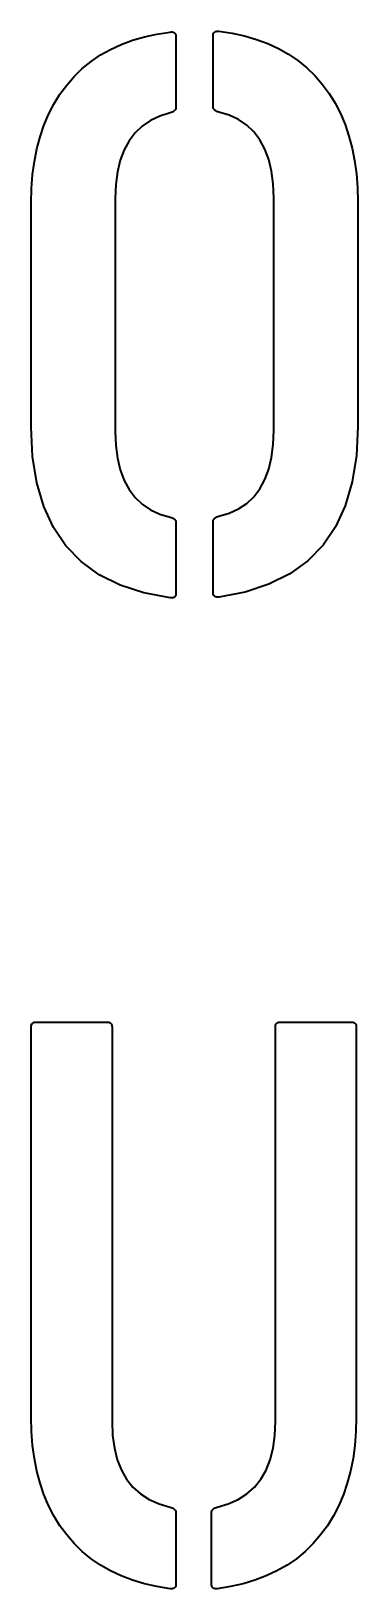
# Model space of a CAD drawing. Extents: x 10 to 410, y -69 to 348.
# Drawn here: x 299.5 to 311.1, y -19 to 36 of the extents above; entities that cross this region are included whole.
import ezdxf

# ---------------------------------------------------------------- set-up
doc = ezdxf.new("R2010")
doc.units = 0

msp = doc.modelspace()

# ---------------------------------------------------------------- linework, layer by layer
at = {"color": 7, "lineweight": 35, "ltscale": 0.011003}
for p, q in [((303.127136, 35.70816), (303.549988, 35.830292)), ((307.092865, 35.858856), (307.515717, 35.736725))]:
    msp.add_line(p, q, dxfattribs=at)
at = {"color": 7, "lineweight": 35, "ltscale": 0.0114}
msp.add_line((303.549988, 35.830292), (303.995728, 35.926453), dxfattribs=at)
at = {"color": 7, "lineweight": 35, "ltscale": 0.011845}
for p, q in [((303.995728, 35.926453), (304.464294, 35.996582)), ((306.178589, 36.025146), (306.647156, 35.955017))]:
    msp.add_line(p, q, dxfattribs=at)
at = {"color": 7, "lineweight": 35, "ltscale": 0.000954}
for p, q in [((304.464294, 35.996582), (304.502319, 36)), ((304.502319, 15.993164), (304.464294, 15.996582)), ((306.178589, 16.025146), (306.140564, 16.021729)), ((304.502289, -19.032013), (304.464294, -19.028564)), ((306.121429, -19.028564), (306.083435, -19.032013))]:
    msp.add_line(p, q, dxfattribs=at)
at = {"color": 7, "lineweight": 35, "ltscale": 0.00085}
for p, q in [((304.502319, 36), (304.536316, 35.998871)), ((306.106567, 36.027435), (306.140564, 36.028595)), ((304.536316, 15.994293), (304.502319, 15.993164)), ((306.140564, 16.021729), (306.106567, 16.022858)), ((304.536285, -19.030853), (304.502289, -19.032013)), ((306.083435, -19.032013), (306.049438, -19.030853))]:
    msp.add_line(p, q, dxfattribs=at)
at = {"color": 7, "lineweight": 35, "ltscale": 0.000763}
for p, q in [((304.536316, 35.998871), (304.566284, 35.993164)), ((306.076599, 36.021729), (306.106567, 36.027435)), ((304.566284, 16), (304.536316, 15.994293)), ((306.106567, 16.022858), (306.076599, 16.028595)), ((304.566284, -19.025146), (304.536285, -19.030853)), ((306.049438, -19.030853), (306.01944, -19.025146))]:
    msp.add_line(p, q, dxfattribs=at)
at = {"color": 7, "lineweight": 35, "ltscale": 0.000699}
for p, q in [((304.566284, 35.993164), (304.592285, 35.98288)), ((306.050598, 36.011444), (306.076599, 36.021729)), ((304.592285, 16.010284), (304.566284, 16)), ((306.076599, 16.028595), (306.050598, 16.038879)), ((304.592285, -19.014862), (304.566284, -19.025146))]:
    msp.add_line(p, q, dxfattribs=at)
at = {"color": 7, "lineweight": 35, "ltscale": 0.000664}
for p, q in [((304.592285, 35.98288), (304.614319, 35.968018)), ((306.028564, 35.996582), (306.050598, 36.011444)), ((304.646301, 33.261444), (304.632294, 33.238861)), ((306.010559, 33.267426), (305.996582, 33.290009)), ((304.632294, 18.754303), (304.646301, 18.73172)), ((305.996582, 18.760284), (306.010559, 18.782867)), ((304.614319, 16.025146), (304.592285, 16.010284)), ((306.050598, 16.038879), (306.028564, 16.053711)), ((305.939423, -16.264862), (305.95343, -16.242279)), ((304.614288, -19), (304.592285, -19.014862))]:
    msp.add_line(p, q, dxfattribs=at)
at = {"color": 7, "lineweight": 35, "ltscale": 0.000662}
for p, q in [((304.614319, 35.968018), (304.632294, 35.948578)), ((306.010559, 35.977142), (306.028564, 35.996582)), ((304.632294, 16.044586), (304.614319, 16.025146)), ((306.028564, 16.053711), (306.010559, 16.073151)), ((304.632263, -18.98056), (304.614288, -19)), ((305.971436, -19), (305.95343, -18.98056))]:
    msp.add_line(p, q, dxfattribs=at)
at = {"color": 7, "lineweight": 35, "ltscale": 0.000694}
for p, q in [((304.632294, 35.948578), (304.646301, 35.924591)), ((305.996582, 35.953156), (306.010559, 35.977142)), ((304.646301, 16.068573), (304.632294, 16.044586)), ((305.95343, -18.98056), (305.939423, -18.956573))]:
    msp.add_line(p, q, dxfattribs=at)
at = {"color": 7, "lineweight": 35, "ltscale": 0.000757}
for p, q in [((304.646301, 35.924591), (304.656311, 35.896027)), ((305.986572, 35.924591), (305.996582, 35.953156)), ((304.656311, 16.097168), (304.646301, 16.068573)), ((305.996582, 16.097168), (305.986572, 16.125732)), ((304.656311, -18.928009), (304.646301, -18.956573))]:
    msp.add_line(p, q, dxfattribs=at)
at = {"color": 7, "lineweight": 35, "ltscale": 0.000843}
msp.add_line((304.656311, 35.896027), (304.662292, 35.862854), dxfattribs=at)
at = {"color": 7, "lineweight": 35, "ltscale": 0.000944}
for p, q in [((304.662292, 35.862854), (304.664307, 35.825165)), ((305.978577, 35.853729), (305.980591, 35.891449)), ((304.664307, 16.167999), (304.662292, 16.13031)), ((305.980591, 16.158875), (305.978577, 16.196594)), ((304.664307, -18.857147), (304.662292, -18.894867)), ((305.923431, -18.894867), (305.921448, -18.857147))]:
    msp.add_line(p, q, dxfattribs=at)
at = {"color": 7, "lineweight": 35, "ltscale": 0.062143}
for p, q in [((304.664307, 35.825165), (304.664307, 33.339447)), ((305.978577, 33.368011), (305.978577, 35.853729)), ((304.664307, 18.653717), (304.664307, 16.167999))]:
    msp.add_line(p, q, dxfattribs=at)
at = {"color": 7, "lineweight": 35, "ltscale": 0.000842}
for p, q in [((305.980591, 35.891449), (305.986572, 35.924591)), ((304.662292, 16.13031), (304.656311, 16.097168)), ((305.986572, 16.125732), (305.980591, 16.158875)), ((304.662292, -18.894867), (304.656311, -18.928009)), ((305.929443, -18.928009), (305.923431, -18.894867))]:
    msp.add_line(p, q, dxfattribs=at)
at = {"color": 7, "lineweight": 35, "ltscale": 0.000955}
msp.add_line((306.140564, 36.028595), (306.178589, 36.025146), dxfattribs=at)
at = {"color": 7, "lineweight": 35, "ltscale": 0.011399}
msp.add_line((306.647156, 35.955017), (307.092865, 35.858856), dxfattribs=at)
at = {"color": 7, "lineweight": 35, "ltscale": 0.010172}
msp.add_line((301.995728, 35.18573), (302.350006, 35.385864), dxfattribs=at)
at = {"color": 7, "lineweight": 35, "ltscale": 0.010386}
msp.add_line((302.350006, 35.385864), (302.727173, 35.559998), dxfattribs=at)
at = {"color": 7, "lineweight": 35, "ltscale": 0.010663}
msp.add_line((302.727173, 35.559998), (303.127136, 35.70816), dxfattribs=at)
at = {"color": 7, "lineweight": 35, "ltscale": 0.010664}
msp.add_line((307.515717, 35.736725), (307.91571, 35.588593), dxfattribs=at)
at = {"color": 7, "lineweight": 35, "ltscale": 0.010385}
msp.add_line((307.91571, 35.588593), (308.292847, 35.414429), dxfattribs=at)
at = {"color": 7, "lineweight": 35, "ltscale": 0.010173}
msp.add_line((308.292847, 35.414429), (308.647156, 35.214294), dxfattribs=at)
at = {"color": 7, "lineweight": 35, "ltscale": 0.009968}
msp.add_line((301.070007, 34.429291), (301.355713, 34.707428), dxfattribs=at)
at = {"color": 7, "lineweight": 35, "ltscale": 0.009963}
msp.add_line((301.355713, 34.707428), (301.664307, 34.959595), dxfattribs=at)
at = {"color": 7, "lineweight": 35, "ltscale": 0.01003}
for p, q in [((301.664307, 34.959595), (301.995728, 35.18573)), ((308.647156, 35.214294), (308.978577, 34.988159))]:
    msp.add_line(p, q, dxfattribs=at)
at = {"color": 7, "lineweight": 35, "ltscale": 0.009962}
msp.add_line((308.978577, 34.988159), (309.28714, 34.736023), dxfattribs=at)
at = {"color": 7, "lineweight": 35, "ltscale": 0.009969}
msp.add_line((309.28714, 34.736023), (309.572876, 34.457855), dxfattribs=at)
at = {"color": 7, "lineweight": 35, "ltscale": 0.01005}
for p, q in [((300.807129, 34.125153), (301.070007, 34.429291)), ((309.572876, 34.457855), (309.835724, 34.153717))]:
    msp.add_line(p, q, dxfattribs=at)
at = {"color": 7, "lineweight": 35, "ltscale": 0.010124}
for p, q in [((309.835724, 34.153717), (310.074585, 33.826721)), ((310.017426, -16.801575), (309.778564, -17.128571))]:
    msp.add_line(p, q, dxfattribs=at)
at = {"color": 7, "lineweight": 35, "ltscale": 0.010182}
for p, q in [((300.354584, 33.451447), (300.568298, 33.798157)), ((310.074585, 33.826721), (310.288269, 33.480011)), ((300.568298, -16.801575), (300.354584, -16.454865)), ((310.23114, -16.454865), (310.017426, -16.801575))]:
    msp.add_line(p, q, dxfattribs=at)
at = {"color": 7, "lineweight": 35, "ltscale": 0.010123}
for p, q in [((300.568298, 33.798157), (300.807129, 34.125153)), ((300.807129, -17.128571), (300.568298, -16.801575))]:
    msp.add_line(p, q, dxfattribs=at)
at = {"color": 7, "lineweight": 35, "ltscale": 0.010483}
for p, q in [((300.002563, 32.698883), (300.166016, 33.085022)), ((310.476868, 33.113586), (310.64032, 32.727448)), ((300.166016, -16.08844), (300.002563, -15.702301))]:
    msp.add_line(p, q, dxfattribs=at)
at = {"color": 7, "lineweight": 35, "ltscale": 0.010302}
for p, q in [((300.166016, 33.085022), (300.354584, 33.451447)), ((300.354584, -16.454865), (300.166016, -16.08844)), ((310.419708, -16.08844), (310.23114, -16.454865))]:
    msp.add_line(p, q, dxfattribs=at)
at = {"color": 7, "lineweight": 35, "ltscale": 0.009648}
for p, q in [((304.464294, 33.139435), (304.095154, 33.026855)), ((306.547729, 33.05545), (306.178589, 33.167999))]:
    msp.add_line(p, q, dxfattribs=at)
at = {"color": 7, "lineweight": 35, "ltscale": 0.000999}
for p, q in [((304.502319, 33.151733), (304.464294, 33.139435)), ((306.178589, 33.167999), (306.140564, 33.180298)), ((304.464294, 18.853729), (304.502319, 18.841431)), ((306.140564, 18.870026), (306.178589, 18.882294))]:
    msp.add_line(p, q, dxfattribs=at)
at = {"color": 7, "lineweight": 35, "ltscale": 0.000919}
for p, q in [((304.536316, 33.165741), (304.502319, 33.151733)), ((306.140564, 33.180298), (306.106567, 33.194305)), ((304.502319, 18.841431), (304.536316, 18.827454)), ((306.106567, 18.856018), (306.140564, 18.870026)), ((304.502289, -16.155151), (304.536285, -16.169128)), ((306.049438, -16.169128), (306.083435, -16.155151))]:
    msp.add_line(p, q, dxfattribs=at)
at = {"color": 7, "lineweight": 35, "ltscale": 0.000846}
for p, q in [((304.566284, 33.181427), (304.536316, 33.165741)), ((306.106567, 33.194305), (306.076599, 33.210022)), ((304.536316, 18.827454), (304.566284, 18.811737)), ((306.076599, 18.840302), (306.106567, 18.856018))]:
    msp.add_line(p, q, dxfattribs=at)
at = {"color": 7, "lineweight": 35, "ltscale": 0.000783}
for p, q in [((304.592285, 33.198883), (304.566284, 33.181427)), ((306.076599, 33.210022), (306.050598, 33.227448)), ((304.566284, 18.811737), (304.592285, 18.794312)), ((306.050598, 18.822876), (306.076599, 18.840302)), ((304.566284, -16.184845), (304.592285, -16.202271))]:
    msp.add_line(p, q, dxfattribs=at)
at = {"color": 7, "lineweight": 35, "ltscale": 0.00073}
for p, q in [((304.614319, 33.218018), (304.592285, 33.198883)), ((306.050598, 33.227448), (306.028564, 33.246582)), ((304.592285, 18.794312), (304.614319, 18.775146)), ((306.028564, 18.803711), (306.050598, 18.822876))]:
    msp.add_line(p, q, dxfattribs=at)
at = {"color": 7, "lineweight": 35, "ltscale": 0.000688}
for p, q in [((304.632294, 33.238861), (304.614319, 33.218018)), ((304.614319, 18.775146), (304.632294, 18.754303)), ((304.614288, -16.221436), (304.632263, -16.242279))]:
    msp.add_line(p, q, dxfattribs=at)
at = {"color": 7, "lineweight": 35, "ltscale": 0.000657}
for p, q in [((304.656311, 33.285736), (304.646301, 33.261444)), ((305.996582, 33.290009), (305.986572, 33.314301)), ((304.646301, 18.73172), (304.656311, 18.707428)), ((304.646301, -16.264862), (304.656311, -16.289154)), ((305.929443, -16.289154), (305.939423, -16.264862))]:
    msp.add_line(p, q, dxfattribs=at)
at = {"color": 7, "lineweight": 35, "ltscale": 0.000667}
for p, q in [((304.662292, 33.311737), (304.656311, 33.285736)), ((305.986572, 33.314301), (305.980591, 33.340302)), ((305.980591, 18.710022), (305.986572, 18.736023)), ((304.656311, 18.707428), (304.662292, 18.681427)), ((304.656311, -16.289154), (304.662292, -16.315155)), ((305.923431, -16.315155), (305.929443, -16.289154))]:
    msp.add_line(p, q, dxfattribs=at)
at = {"color": 7, "lineweight": 35, "ltscale": 0.000695}
for p, q in [((304.664307, 33.339447), (304.662292, 33.311737)), ((305.980591, 33.340302), (305.978577, 33.368011)), ((304.662292, 18.681427), (304.664307, 18.653717)), ((305.978577, 18.682281), (305.980591, 18.710022)), ((306.010559, 16.073151), (305.996582, 16.097168)), ((304.662292, -16.315155), (304.664307, -16.342865)), ((305.921448, -16.342865), (305.923431, -16.315155)), ((304.646301, -18.956573), (304.632263, -18.98056))]:
    msp.add_line(p, q, dxfattribs=at)
at = {"color": 7, "lineweight": 35, "ltscale": 0.000689}
for p, q in [((306.028564, 33.246582), (306.010559, 33.267426)), ((306.010559, 18.782867), (306.028564, 18.803711)), ((305.95343, -16.242279), (305.971436, -16.221436))]:
    msp.add_line(p, q, dxfattribs=at)
at = {"color": 7, "lineweight": 35, "ltscale": 0.009119}
for p, q in [((306.877991, 32.900574), (306.547729, 33.05545)), ((304.095154, 33.026855), (303.764893, 32.872009))]:
    msp.add_line(p, q, dxfattribs=at)
at = {"color": 7, "lineweight": 35, "ltscale": 0.010303}
msp.add_line((310.288269, 33.480011), (310.476868, 33.113586), dxfattribs=at)
at = {"color": 7, "lineweight": 35, "ltscale": 0.01072}
for p, q in [((299.864319, 32.292999), (300.002563, 32.698883)), ((300.002563, -15.702301), (299.864288, -15.296417)), ((310.721436, -15.296417), (310.58313, -15.702301))]:
    msp.add_line(p, q, dxfattribs=at)
at = {"color": 7, "lineweight": 35, "ltscale": 0.0087}
for p, q in [((303.47345, 32.674866), (303.220886, 32.435455)), ((307.421997, 32.46402), (307.169434, 32.70343))]:
    msp.add_line(p, q, dxfattribs=at)
at = {"color": 7, "lineweight": 35, "ltscale": 0.008796}
for p, q in [((303.764893, 32.872009), (303.47345, 32.674866)), ((307.169434, 32.70343), (306.877991, 32.900574))]:
    msp.add_line(p, q, dxfattribs=at)
at = {"color": 7, "lineweight": 35, "ltscale": 0.010719}
msp.add_line((310.64032, 32.727448), (310.778564, 32.321594), dxfattribs=at)
at = {"color": 7, "lineweight": 35, "ltscale": 0.011009}
for p, q in [((299.75116, 31.867432), (299.864319, 32.292999)), ((299.864288, -15.296417), (299.75116, -14.87085)), ((310.834564, -14.87085), (310.721436, -15.296417))]:
    msp.add_line(p, q, dxfattribs=at)
at = {"color": 7, "lineweight": 35, "ltscale": 0.009205}
msp.add_line((303.007141, 32.153717), (302.832275, 31.829712), dxfattribs=at)
at = {"color": 7, "lineweight": 35, "ltscale": 0.008841}
for p, q in [((303.220886, 32.435455), (303.007141, 32.153717)), ((307.635742, 32.182281), (307.421997, 32.46402))]:
    msp.add_line(p, q, dxfattribs=at)
at = {"color": 7, "lineweight": 35, "ltscale": 0.009204}
msp.add_line((307.810608, 31.858307), (307.635742, 32.182281), dxfattribs=at)
at = {"color": 7, "lineweight": 35, "ltscale": 0.01101}
msp.add_line((310.778564, 32.321594), (310.891724, 31.895996), dxfattribs=at)
at = {"color": 7, "lineweight": 35, "ltscale": 0.011731}
for p, q in [((299.600281, 30.957153), (299.663147, 31.42215)), ((310.979736, 31.450714), (311.042603, 30.985718)), ((299.663147, -14.425568), (299.600281, -13.960571)), ((310.985443, -13.960571), (310.922577, -14.425568))]:
    msp.add_line(p, q, dxfattribs=at)
at = {"color": 7, "lineweight": 35, "ltscale": 0.011347}
for p, q in [((299.663147, 31.42215), (299.75116, 31.867432)), ((310.891724, 31.895996), (310.979736, 31.450714)), ((299.75116, -14.87085), (299.663147, -14.425568)), ((310.922577, -14.425568), (310.834564, -14.87085))]:
    msp.add_line(p, q, dxfattribs=at)
at = {"color": 7, "lineweight": 35, "ltscale": 0.010499}
for p, q in [((302.696289, 31.46344), (302.599182, 31.054871)), ((308.043701, 31.083435), (307.946594, 31.492004))]:
    msp.add_line(p, q, dxfattribs=at)
at = {"color": 7, "lineweight": 35, "ltscale": 0.009768}
for p, q in [((302.832275, 31.829712), (302.696289, 31.46344)), ((307.946594, 31.492004), (307.810608, 31.858307))]:
    msp.add_line(p, q, dxfattribs=at)
at = {"color": 7, "lineweight": 35, "ltscale": 0.012154}
for p, q in [((299.562561, 30.472443), (299.600281, 30.957153)), ((311.042603, 30.985718), (311.080292, 30.501007)), ((299.600281, -13.960571), (299.562561, -13.475861)), ((311.023132, -13.475861), (310.985443, -13.960571))]:
    msp.add_line(p, q, dxfattribs=at)
at = {"color": 7, "lineweight": 35, "ltscale": 0.011365}
for p, q in [((302.599182, 31.054871), (302.540894, 30.604004)), ((308.10199, 30.632568), (308.043701, 31.083435))]:
    msp.add_line(p, q, dxfattribs=at)
at = {"color": 7, "lineweight": 35, "ltscale": 0.012615}
for p, q in [((299.549988, 29.968018), (299.562561, 30.472443)), ((311.080292, 30.501007), (311.092865, 29.996582)), ((299.562561, -13.475861), (299.549988, -12.971436)), ((311.035706, -12.971436), (311.023132, -13.475861))]:
    msp.add_line(p, q, dxfattribs=at)
at = {"color": 7, "lineweight": 35, "ltscale": 0.012338}
for p, q in [((302.540894, 30.604004), (302.521423, 30.11087)), ((308.12146, 30.139435), (308.10199, 30.632568))]:
    msp.add_line(p, q, dxfattribs=at)
at = {"color": 7, "lineweight": 35, "ltscale": 0.198572}
for p, q in [((299.549988, 22.025146), (299.549988, 29.968018)), ((311.092865, 29.996582), (311.092865, 22.053711))]:
    msp.add_line(p, q, dxfattribs=at)
at = {"color": 7, "lineweight": 35, "ltscale": 0.205714}
for p, q in [((302.521423, 30.11087), (302.521423, 21.882294)), ((308.12146, 21.910858), (308.12146, 30.139435))]:
    msp.add_line(p, q, dxfattribs=at)
at = {"color": 7, "lineweight": 35, "ltscale": 0.025708}
for p, q in [((299.599182, 20.998016), (299.549988, 22.025146)), ((311.092865, 22.053711), (311.043701, 21.026581))]:
    msp.add_line(p, q, dxfattribs=at)
at = {"color": 7, "lineweight": 35, "ltscale": 0.012467}
for p, q in [((302.521423, 21.882294), (302.540894, 21.384003)), ((308.10199, 21.412567), (308.12146, 21.910858))]:
    msp.add_line(p, q, dxfattribs=at)
at = {"color": 7, "lineweight": 35, "ltscale": 0.023611}
for p, q in [((299.746582, 20.065155), (299.599182, 20.998016)), ((311.043701, 21.026581), (310.896301, 20.093719))]:
    msp.add_line(p, q, dxfattribs=at)
at = {"color": 7, "lineweight": 35, "ltscale": 0.011464}
for p, q in [((302.540894, 21.384003), (302.599182, 20.929169)), ((308.043701, 20.957733), (308.10199, 21.412567))]:
    msp.add_line(p, q, dxfattribs=at)
at = {"color": 7, "lineweight": 35, "ltscale": 0.010569}
for p, q in [((302.599182, 20.929169), (302.696289, 20.517731)), ((307.946594, 20.546295), (308.043701, 20.957733))]:
    msp.add_line(p, q, dxfattribs=at)
at = {"color": 7, "lineweight": 35, "ltscale": 0.009808}
for p, q in [((302.696289, 20.517731), (302.832275, 20.149719)), ((307.810608, 20.178284), (307.946594, 20.546295))]:
    msp.add_line(p, q, dxfattribs=at)
at = {"color": 7, "lineweight": 35, "ltscale": 0.021846}
for p, q in [((299.99231, 19.226593), (299.746582, 20.065155)), ((310.896301, 20.093719), (310.650574, 19.255157))]:
    msp.add_line(p, q, dxfattribs=at)
at = {"color": 7, "lineweight": 35, "ltscale": 0.009217}
for p, q in [((302.832275, 20.149719), (303.007141, 19.825165)), ((307.635742, 19.853729), (307.810608, 20.178284))]:
    msp.add_line(p, q, dxfattribs=at)
at = {"color": 7, "lineweight": 35, "ltscale": 0.00883}
for p, q in [((303.007141, 19.825165), (303.220886, 19.544006)), ((307.421997, 19.572571), (307.635742, 19.853729))]:
    msp.add_line(p, q, dxfattribs=at)
at = {"color": 7, "lineweight": 35, "ltscale": 0.008671}
for p, q in [((303.220886, 19.544006), (303.47345, 19.306305)), ((307.169434, 19.334869), (307.421997, 19.572571))]:
    msp.add_line(p, q, dxfattribs=at)
at = {"color": 7, "lineweight": 35, "ltscale": 0.008757}
msp.add_line((303.47345, 19.306305), (303.764893, 19.112), dxfattribs=at)
at = {"color": 7, "lineweight": 35, "ltscale": 0.008756}
msp.add_line((306.877991, 19.140594), (307.169434, 19.334869), dxfattribs=at)
at = {"color": 7, "lineweight": 35, "ltscale": 0.020499}
for p, q in [((300.336304, 18.4823), (299.99231, 19.226593)), ((310.650574, 19.255157), (310.30658, 18.510864))]:
    msp.add_line(p, q, dxfattribs=at)
at = {"color": 7, "lineweight": 35, "ltscale": 0.009077}
for p, q in [((303.764893, 19.112), (304.095154, 18.961151)), ((306.547729, 18.989716), (306.877991, 19.140594))]:
    msp.add_line(p, q, dxfattribs=at)
at = {"color": 7, "lineweight": 35, "ltscale": 0.009611}
for p, q in [((304.095154, 18.961151), (304.464294, 18.853729)), ((306.178589, 18.882294), (306.547729, 18.989716))]:
    msp.add_line(p, q, dxfattribs=at)
at = {"color": 7, "lineweight": 35, "ltscale": 0.000656}
msp.add_line((305.986572, 18.736023), (305.996582, 18.760284), dxfattribs=at)
at = {"color": 7, "lineweight": 35, "ltscale": 0.019655}
for p, q in [((300.778564, 17.832306), (300.336304, 18.4823)), ((310.30658, 18.510864), (309.864288, 17.86087))]:
    msp.add_line(p, q, dxfattribs=at)
at = {"color": 7, "lineweight": 35, "ltscale": 0.062142}
msp.add_line((305.978577, 16.196594), (305.978577, 18.682281), dxfattribs=at)
at = {"color": 7, "lineweight": 35, "ltscale": 0.019382}
for p, q in [((301.319153, 17.276581), (300.778564, 17.832306)), ((309.864288, 17.86087), (309.32373, 17.305145))]:
    msp.add_line(p, q, dxfattribs=at)
at = {"color": 7, "lineweight": 35, "ltscale": 0.019702}
for p, q in [((301.958008, 16.815155), (301.319153, 17.276581)), ((309.32373, 17.305145), (308.684875, 16.843719))]:
    msp.add_line(p, q, dxfattribs=at)
at = {"color": 7, "lineweight": 35, "ltscale": 0.020588}
for p, q in [((302.695129, 16.447998), (301.958008, 16.815155)), ((308.684875, 16.843719), (307.947723, 16.476593))]:
    msp.add_line(p, q, dxfattribs=at)
at = {"color": 7, "lineweight": 35, "ltscale": 0.021972}
msp.add_line((303.530579, 16.17514), (302.695129, 16.447998), dxfattribs=at)
at = {"color": 7, "lineweight": 35, "ltscale": 0.023766}
for p, q in [((304.464294, 15.996582), (303.530579, 16.17514)), ((307.112305, 16.203735), (306.178589, 16.025146))]:
    msp.add_line(p, q, dxfattribs=at)
at = {"color": 7, "lineweight": 35, "ltscale": 0.021971}
msp.add_line((307.947723, 16.476593), (307.112305, 16.203735), dxfattribs=at)
at = {"color": 7, "lineweight": 35, "ltscale": 0.000815}
for p, q in [((299.549988, 0.828583), (299.551727, 0.861145)), ((302.405426, 0.861145), (302.407166, 0.828583)), ((308.178589, 0.828583), (308.180298, 0.861145)), ((308.317444, 0.998291), (308.350006, 1)), ((310.864288, 1), (310.896851, 0.998291)), ((311.033997, 0.861145), (311.035706, 0.828583))]:
    msp.add_line(p, q, dxfattribs=at)
at = {"color": 7, "lineweight": 35, "ltscale": 0.345}
for p, q in [((299.549988, -12.971436), (299.549988, 0.828583)), ((311.035706, 0.828583), (311.035706, -12.971436))]:
    msp.add_line(p, q, dxfattribs=at)
at = {"color": 7, "lineweight": 35, "ltscale": 0.00074}
for p, q in [((299.551727, 0.861145), (299.556854, 0.890289)), ((302.400269, 0.890289), (302.405426, 0.861145)), ((308.180298, 0.861145), (308.185425, 0.890289)), ((311.02887, 0.890289), (311.033997, 0.861145))]:
    msp.add_line(p, q, dxfattribs=at)
at = {"color": 7, "lineweight": 35, "ltscale": 0.000677}
for p, q in [((299.556854, 0.890289), (299.56543, 0.915985)), ((302.391724, 0.915985), (302.400269, 0.890289)), ((308.185425, 0.890289), (308.194, 0.915985)), ((308.262573, 0.984558), (308.288269, 0.993134)), ((310.926025, 0.993134), (310.951721, 0.984558)), ((311.020264, 0.915985), (311.02887, 0.890289))]:
    msp.add_line(p, q, dxfattribs=at)
at = {"color": 7, "lineweight": 35, "ltscale": 0.000633}
for p, q in [((299.56543, 0.915985), (299.577423, 0.938293)), ((299.611725, 0.972565), (299.634003, 0.984558)), ((302.323151, 0.984558), (302.345428, 0.972565)), ((308.194, 0.915985), (308.205994, 0.938293)), ((308.240295, 0.972565), (308.262573, 0.984558)), ((310.951721, 0.984558), (310.973999, 0.972565)), ((311.008301, 0.938293), (311.020264, 0.915985))]:
    msp.add_line(p, q, dxfattribs=at)
at = {"color": 7, "lineweight": 35, "ltscale": 0.000609}
for p, q in [((299.577423, 0.938293), (299.592865, 0.957153)), ((299.592865, 0.957153), (299.611725, 0.972565)), ((302.345428, 0.972565), (302.364288, 0.957153)), ((302.364288, 0.957153), (302.3797, 0.938293)), ((308.205994, 0.938293), (308.221436, 0.957153)), ((308.221436, 0.957153), (308.240295, 0.972565)), ((310.973999, 0.972565), (310.992859, 0.957153)), ((310.992859, 0.957153), (311.008301, 0.938293))]:
    msp.add_line(p, q, dxfattribs=at)
at = {"color": 7, "lineweight": 35, "ltscale": 0.000678}
for p, q in [((299.634003, 0.984558), (299.659729, 0.993134)), ((302.297424, 0.993134), (302.323151, 0.984558))]:
    msp.add_line(p, q, dxfattribs=at)
at = {"color": 7, "lineweight": 35, "ltscale": 0.000739}
for p, q in [((299.659729, 0.993134), (299.688843, 0.998291)), ((302.268311, 0.998291), (302.297424, 0.993134))]:
    msp.add_line(p, q, dxfattribs=at)
at = {"color": 7, "lineweight": 35, "ltscale": 0.000816}
for p, q in [((299.688843, 0.998291), (299.721436, 1)), ((302.235718, 1), (302.268311, 0.998291))]:
    msp.add_line(p, q, dxfattribs=at)
at = {"color": 7, "lineweight": 35, "ltscale": 0.062857}
for p, q in [((299.721436, 1), (302.235718, 1)), ((308.350006, 1), (310.864288, 1)), ((304.664307, -16.342865), (304.664307, -18.857147)), ((305.921448, -18.857147), (305.921448, -16.342865))]:
    msp.add_line(p, q, dxfattribs=at)
at = {"color": 7, "lineweight": 35, "ltscale": 0.000634}
msp.add_line((302.3797, 0.938293), (302.391724, 0.915985), dxfattribs=at)
at = {"color": 7, "lineweight": 35, "ltscale": 0.348572}
for p, q in [((302.407166, 0.828583), (302.407166, -13.114288)), ((308.178589, -13.114288), (308.178589, 0.828583))]:
    msp.add_line(p, q, dxfattribs=at)
at = {"color": 7, "lineweight": 35, "ltscale": 0.000741}
for p, q in [((308.288269, 0.993134), (308.317444, 0.998291)), ((310.896851, 0.998291), (310.926025, 0.993134))]:
    msp.add_line(p, q, dxfattribs=at)
at = {"color": 7, "lineweight": 35, "ltscale": 0.012339}
for p, q in [((302.407166, -13.114288), (302.427734, -13.607422)), ((308.15799, -13.607422), (308.178589, -13.114288))]:
    msp.add_line(p, q, dxfattribs=at)
at = {"color": 7, "lineweight": 35, "ltscale": 0.011377}
for p, q in [((302.427734, -13.607422), (302.489441, -14.058289)), ((308.096283, -14.058289), (308.15799, -13.607422))]:
    msp.add_line(p, q, dxfattribs=at)
at = {"color": 7, "lineweight": 35, "ltscale": 0.010533}
for p, q in [((302.489441, -14.058289), (302.592285, -14.466858)), ((307.993408, -14.466858), (308.096283, -14.058289))]:
    msp.add_line(p, q, dxfattribs=at)
at = {"color": 7, "lineweight": 35, "ltscale": 0.009839}
for p, q in [((302.592285, -14.466858), (302.736267, -14.83313)), ((307.849426, -14.83313), (307.993408, -14.466858))]:
    msp.add_line(p, q, dxfattribs=at)
at = {"color": 7, "lineweight": 35, "ltscale": 0.00933}
msp.add_line((302.736267, -14.83313), (302.921448, -15.157135), dxfattribs=at)
at = {"color": 7, "lineweight": 35, "ltscale": 0.009329}
msp.add_line((307.664307, -15.157135), (307.849426, -14.83313), dxfattribs=at)
at = {"color": 7, "lineweight": 35, "ltscale": 0.009033}
msp.add_line((302.921448, -15.157135), (303.147705, -15.438843), dxfattribs=at)
at = {"color": 7, "lineweight": 35, "ltscale": 0.009034}
msp.add_line((307.437988, -15.438843), (307.664307, -15.157135), dxfattribs=at)
at = {"color": 7, "lineweight": 35, "ltscale": 0.008974}
msp.add_line((303.147705, -15.438843), (303.415131, -15.678284), dxfattribs=at)
at = {"color": 7, "lineweight": 35, "ltscale": 0.009155}
for p, q in [((303.415131, -15.678284), (303.723724, -15.875427)), ((306.862, -15.875427), (307.170593, -15.678284))]:
    msp.add_line(p, q, dxfattribs=at)
at = {"color": 7, "lineweight": 35, "ltscale": 0.009561}
for p, q in [((303.723724, -15.875427), (304.073425, -16.030273)), ((306.512299, -16.030273), (306.862, -15.875427))]:
    msp.add_line(p, q, dxfattribs=at)
at = {"color": 7, "lineweight": 35, "ltscale": 0.008973}
msp.add_line((307.170593, -15.678284), (307.437988, -15.438843), dxfattribs=at)
at = {"color": 7, "lineweight": 35, "ltscale": 0.010482}
msp.add_line((310.58313, -15.702301), (310.419708, -16.08844), dxfattribs=at)
at = {"color": 7, "lineweight": 35, "ltscale": 0.010169}
for p, q in [((304.073425, -16.030273), (304.464294, -16.142853)), ((306.121429, -16.142853), (306.512299, -16.030273))]:
    msp.add_line(p, q, dxfattribs=at)
at = {"color": 7, "lineweight": 35, "ltscale": 0.000998}
for p, q in [((304.464294, -16.142853), (304.502289, -16.155151)), ((306.083435, -16.155151), (306.121429, -16.142853))]:
    msp.add_line(p, q, dxfattribs=at)
at = {"color": 7, "lineweight": 35, "ltscale": 0.000847}
for p, q in [((304.536285, -16.169128), (304.566284, -16.184845)), ((306.01944, -16.184845), (306.049438, -16.169128))]:
    msp.add_line(p, q, dxfattribs=at)
at = {"color": 7, "lineweight": 35, "ltscale": 0.000729}
msp.add_line((304.592285, -16.202271), (304.614288, -16.221436), dxfattribs=at)
at = {"color": 7, "lineweight": 35, "ltscale": 0.000665}
msp.add_line((304.632263, -16.242279), (304.646301, -16.264862), dxfattribs=at)
at = {"color": 7, "lineweight": 35, "ltscale": 0.000728}
msp.add_line((305.971436, -16.221436), (305.993408, -16.202301), dxfattribs=at)
at = {"color": 7, "lineweight": 35, "ltscale": 0.000784}
msp.add_line((305.993408, -16.202301), (306.01944, -16.184845), dxfattribs=at)
at = {"color": 7, "lineweight": 35, "ltscale": 0.010056}
msp.add_line((301.070007, -17.433014), (300.807129, -17.128571), dxfattribs=at)
at = {"color": 7, "lineweight": 35, "ltscale": 0.009983}
msp.add_line((301.355713, -17.712006), (301.070007, -17.433014), dxfattribs=at)
at = {"color": 7, "lineweight": 35, "ltscale": 0.009984}
for p, q in [((309.515717, -17.433014), (309.22998, -17.712006)), ((309.22998, -17.712006), (308.921448, -17.965576))]:
    msp.add_line(p, q, dxfattribs=at)
at = {"color": 7, "lineweight": 35, "ltscale": 0.010055}
msp.add_line((309.778564, -17.128571), (309.515717, -17.433014), dxfattribs=at)
at = {"color": 7, "lineweight": 35, "ltscale": 0.009985}
msp.add_line((301.664276, -17.965576), (301.355713, -17.712006), dxfattribs=at)
at = {"color": 7, "lineweight": 35, "ltscale": 0.01006}
for p, q in [((301.995728, -18.193726), (301.664276, -17.965576)), ((308.921448, -17.965576), (308.589996, -18.193726))]:
    msp.add_line(p, q, dxfattribs=at)
at = {"color": 7, "lineweight": 35, "ltscale": 0.010204}
for p, q in [((302.350006, -18.396423), (301.995728, -18.193726)), ((308.589996, -18.193726), (308.235718, -18.396423))]:
    msp.add_line(p, q, dxfattribs=at)
at = {"color": 7, "lineweight": 35, "ltscale": 0.010418}
for p, q in [((302.727142, -18.5737), (302.350006, -18.396423)), ((308.235718, -18.396423), (307.858582, -18.5737))]:
    msp.add_line(p, q, dxfattribs=at)
at = {"color": 7, "lineweight": 35, "ltscale": 0.010697}
for p, q in [((303.127136, -18.725586), (302.727142, -18.5737)), ((307.858582, -18.5737), (307.458557, -18.725586))]:
    msp.add_line(p, q, dxfattribs=at)
at = {"color": 7, "lineweight": 35, "ltscale": 0.011034}
for p, q in [((303.549988, -18.85199), (303.127136, -18.725586)), ((307.458557, -18.725586), (307.035706, -18.85199))]:
    msp.add_line(p, q, dxfattribs=at)
at = {"color": 7, "lineweight": 35, "ltscale": 0.011426}
msp.add_line((303.995728, -18.953003), (303.549988, -18.85199), dxfattribs=at)
at = {"color": 7, "lineweight": 35, "ltscale": 0.011866}
for p, q in [((304.464294, -19.028564), (303.995728, -18.953003)), ((306.589996, -18.953003), (306.121429, -19.028564))]:
    msp.add_line(p, q, dxfattribs=at)
at = {"color": 7, "lineweight": 35, "ltscale": 0.000756}
msp.add_line((305.939423, -18.956573), (305.929443, -18.928009), dxfattribs=at)
at = {"color": 7, "lineweight": 35, "ltscale": 0.000663}
msp.add_line((305.993408, -19.014862), (305.971436, -19), dxfattribs=at)
at = {"color": 7, "lineweight": 35, "ltscale": 0.0007}
msp.add_line((306.01944, -19.025146), (305.993408, -19.014862), dxfattribs=at)
at = {"color": 7, "lineweight": 35, "ltscale": 0.011425}
msp.add_line((307.035706, -18.85199), (306.589996, -18.953003), dxfattribs=at)

doc.saveas('drawing.dxf')
